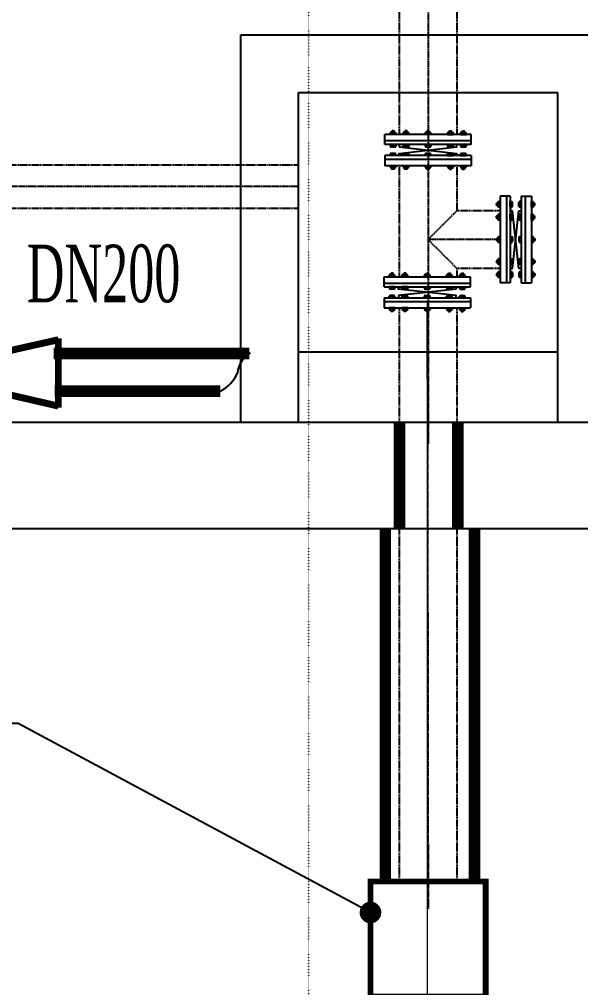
# Model space of a CAD drawing. Header units: millimetres. Extents: x -702765 to 835888, y -645289 to 262.
# Drawn here: x 731909 to 733858, y -310576 to -307215 of the extents above; entities that cross this region are included whole.
import ezdxf
from ezdxf.enums import TextEntityAlignment as Align

# ---------------------------------------------------------------- set-up
doc = ezdxf.new("R2010")
doc.units = ezdxf.units.MM
doc.header["$LTSCALE"] = 0.01
for name, pattern in [('ACAD_ISO07W100', [3, 0, -3]), ('CENTER', [2, 1.25, -0.25, 0.25, -0.25]), ('DASHED', [19.05, 12.7, -6.35]), ('HIDDEN', [9.525, 6.35, -3.175])]:
    doc.linetypes.add(name, pattern=pattern)
for name, color, linetype in [('centre', 8, 'CENTER'), ('HACTH', 9, 'Continuous'), ('PIPE', 3, 'Continuous'), ('THIETBI', 200, 'Continuous')]:
    doc.layers.add(name, color=color, linetype=linetype)
doc.layers.add('duong tam', color=6, linetype='CENTER', lineweight=9)
doc.styles.add('TUYEN', font='vntimeh.shx', dxfattribs={"width": 0.6, "height": 200})
doc.dimstyles.new('D2', dxfattribs={"dimtxt": 200, "dimasz": 300, "dimexe": 0.18, "dimexo": 6.25, "dimgap": 50, "dimtad": 1, "dimdec": 0, "dimzin": 12, "dimdsep": 46, "dimtxsty": 'TUYEN', "dimcen": 0.09, "dimdle": 80, "dimclrd": 1, "dimclre": 1, "dimclrt": 2, "dimadec": 0, "dimazin": 0, "dimtfac": 0.000899191, "dimtdec": 0, "dimtofl": 0, "dimtmove": 2, "dimatfit": 3, "dimfxl": 0, "dimtolj": 1, "dimtzin": 12, "dimarcsym": 0})

msp = doc.modelspace()

# ---------------------------------------------------------------- linework, layer by layer
for p, q in [((732678.2, -308612.9), (732678.2, -307269.1)), ((732678.2, -307269.1), (733978.2, -307269.1)), ((732878.2, -308612.9), (732878.2, -307469.1)), ((732878.2, -307469.1), (733778.2, -307469.1)), ((733778.2, -308612.9), (733778.2, -307469.1)), ((732878.2, -308369.1), (733778.2, -308369.1)), ((729891.5, -308612.9), (746264.4, -308612.9)), ((729718.2, -308982), (745307.4, -308982))]:
    msp.add_line(p, q)
at = {"color": 2, "linetype": 'ACAD_ISO07W100', "ltscale": 40}
msp.add_lwpolyline([(722880.6, -325948.8), (722880.6, -305199.1), (732912.7, -305199.1), (732912.7, -333719.4)], dxfattribs=at)
for points, const_width in [([(731834.8, -308374.3), (732044.3, -308327.2), (732044.3, -308327.2)], 24), ([(732044.3, -308322), (732044.3, -308562.7)], 24), ([(732027.7, -308375.2), (732707.3, -308375.2)], 40), ([(732032, -308506), (732606.6, -308506)], 40), ([(731840, -308510.3), (732044.3, -308557.4)], 24)]:
    msp.add_lwpolyline(points, dxfattribs=dict(const_width=const_width))
at = {"linetype": 'HIDDEN', "ltscale": 300, "const_width": 40}
for points in [[(733229.2, -308984.5), (733229.2, -308615)], [(733431.3, -308984.5), (733431.3, -308615)], [(733179.7, -308982), (733179.7, -310207.2)], [(733489.6, -308982), (733489.6, -310207.2)]]:
    msp.add_lwpolyline(points, dxfattribs=at)
at = {"const_width": 20}
msp.add_lwpolyline([(733128.2, -310207.2), (733528.2, -310207.2), (733528.2, -310607.2), (733128.2, -310607.2)], close=True, dxfattribs=at)
at = {"color": 4}
for centre, radius, start, end in [((732750.9, -308447.9), 84.4, 118.5021, 176.1084), ((732551, -308393.4), 125.5, 296.3093, 337.1462)]:
    msp.add_arc(centre, radius, start, end, dxfattribs=at)
at = {"layer": 'centre', "linetype": 'CENTER', "ltscale": 300}
for p, q in [((733328.2, -305979.4), (733328.2, -308687.9)), ((732878.2, -307795.3), (721546.1, -307795.3)), ((733578.2, -307979.5), (733328.2, -307979.5)), ((733325.2, -308216.8), (733328.2, -310302.9))]:
    msp.add_line(p, q, dxfattribs=at)
at = {"layer": 'duong tam', "ltscale": 200}
for p in [(733325.2, -308198.1), (733325.2, -308224.7)]:
    msp.add_line(p, (733328.2, -331096), dxfattribs=at)
at = {"layer": 'PIPE', "linetype": 'DASHED', "ltscale": 25}
for p, q in [((733228.2, -306079.4), (733228.2, -307614.9)), ((733428.2, -306079.4), (733428.2, -307614.9)), ((721546.1, -307720.3), (732878.2, -307720.3)), ((733228.2, -307723.3), (733228.2, -308108.4)), ((733428.2, -307723.3), (733428.2, -307879.5)), ((721546.1, -307870.3), (732878.2, -307870.3)), ((733328.2, -307979.5), (733428.2, -307879.5)), ((733578.2, -307879.5), (733428.2, -307879.5)), ((733428.2, -308079.5), (733328.2, -307979.5)), ((733428.2, -308079.5), (733428.2, -308108.4)), ((733578.2, -308079.5), (733428.2, -308079.5)), ((733228.2, -308216.8), (733228.2, -310207.2)), ((733428.2, -308216.8), (733428.2, -310207.2))]:
    msp.add_line(p, q, dxfattribs=at)
at = {"layer": 'THIETBI'}
for p, q in [((733178.2, -307650), (733178.2, -307614.9)), ((733478.2, -307614.9), (733178.2, -307614.9)), ((733196.6, -307614.9), (733196.6, -307609.8)), ((733216.6, -307614.9), (733196.6, -307614.9)), ((733213.9, -307608), (733199.3, -307608)), ((733201.6, -307604.7), (733203.6, -307602.7)), ((733201.6, -307604.7), (733201.6, -307608)), ((733211.6, -307607.5), (733201.6, -307605.4)), ((733202.6, -307614.9), (733202.6, -307609.8)), ((733211.5, -307604.6), (733203.5, -307602.8)), ((733209.6, -307602.7), (733203.6, -307602.7)), ((733206.6, -307602.7), (733206.6, -307614.9)), ((733211.6, -307604.7), (733209.6, -307602.7)), ((733210.6, -307614.9), (733210.6, -307609.8)), ((733211.6, -307604.7), (733211.6, -307608)), ((733216.6, -307614.9), (733216.6, -307609.8)), ((733241.2, -307614.9), (733241.2, -307609.8)), ((733261.2, -307614.9), (733241.2, -307614.9)), ((733258.5, -307608), (733243.9, -307608)), ((733246.2, -307604.7), (733248.2, -307602.7)), ((733246.2, -307604.7), (733246.2, -307608)), ((733256.2, -307607.5), (733246.2, -307605.4)), ((733247.2, -307614.9), (733247.2, -307609.8)), ((733256.1, -307604.6), (733248.1, -307602.8)), ((733254.2, -307602.7), (733248.2, -307602.7)), ((733251.2, -307602.7), (733251.2, -307614.9)), ((733256.2, -307604.7), (733254.2, -307602.7)), ((733255.2, -307614.9), (733255.2, -307609.8)), ((733256.2, -307604.7), (733256.2, -307608)), ((733261.2, -307614.9), (733261.2, -307609.8)), ((733318.2, -307614.9), (733318.2, -307609.8)), ((733338.2, -307614.9), (733318.2, -307614.9)), ((733335.6, -307608), (733320.9, -307608)), ((733323.2, -307604.7), (733325.2, -307602.7)), ((733323.2, -307604.7), (733323.2, -307608)), ((733333.2, -307607.5), (733323.2, -307605.4)), ((733324.2, -307614.9), (733324.2, -307609.8)), ((733333.1, -307604.6), (733325.1, -307602.8)), ((733331.2, -307602.7), (733325.2, -307602.7)), ((733333.2, -307604.7), (733331.2, -307602.7)), ((733332.2, -307614.9), (733332.2, -307609.8)), ((733333.2, -307604.7), (733333.2, -307608)), ((733338.2, -307614.9), (733338.2, -307609.8)), ((733395.8, -307614.9), (733395.8, -307609.8)), ((733395.8, -307614.9), (733415.8, -307614.9)), ((733398.5, -307608), (733413.1, -307608)), ((733400.8, -307604.7), (733402.8, -307602.7)), ((733400.8, -307604.7), (733400.8, -307608)), ((733400.8, -307607.5), (733410.8, -307605.4)), ((733400.9, -307604.6), (733408.9, -307602.8)), ((733401.8, -307614.9), (733401.8, -307609.8)), ((733402.8, -307602.7), (733408.8, -307602.7)), ((733405.8, -307602.7), (733405.8, -307614.9)), ((733410.8, -307604.7), (733408.8, -307602.7)), ((733409.8, -307614.9), (733409.8, -307609.8)), ((733410.8, -307604.7), (733410.8, -307608)), ((733415.8, -307614.9), (733415.8, -307609.8)), ((733440.4, -307614.9), (733440.4, -307609.8)), ((733440.4, -307614.9), (733460.4, -307614.9)), ((733450.9, -307614.9), (733441.9, -307614.9)), ((733443.1, -307608), (733457.7, -307608)), ((733445.4, -307604.7), (733447.4, -307602.7)), ((733445.4, -307604.7), (733445.4, -307608)), ((733445.4, -307607.5), (733455.4, -307605.4)), ((733445.5, -307604.6), (733453.5, -307602.8)), ((733446.4, -307614.9), (733446.4, -307609.8)), ((733447.4, -307602.7), (733453.4, -307602.7)), ((733450.4, -307602.7), (733450.4, -307614.9)), ((733455.4, -307604.7), (733453.4, -307602.7)), ((733454.4, -307614.9), (733454.4, -307609.8)), ((733455.4, -307604.7), (733455.4, -307608)), ((733460.4, -307614.9), (733460.4, -307609.8)), ((733478.2, -307650), (733478.2, -307614.9)), ((733478.2, -307636.9), (733178.2, -307636.9)), ((733478.2, -307636.9), (733178.2, -307636.9)), ((733478.2, -307636.9), (733178.2, -307636.9)), ((733478.2, -307650), (733178.2, -307650)), ((733196.6, -307650), (733196.6, -307656)), ((733216.6, -307650), (733196.6, -307650)), ((733196.6, -307688.2), (733196.6, -307682.2)), ((733213.9, -307657.8), (733199.3, -307657.8)), ((733213.9, -307680.4), (733199.3, -307680.4)), ((733201.6, -307649.9), (733201.6, -307650)), ((733202.6, -307650), (733202.6, -307656)), ((733202.6, -307688.2), (733202.6, -307682.2)), ((733206.6, -307649.9), (733206.6, -307657.8)), ((733206.6, -307688.3), (733206.6, -307680.4)), ((733210.6, -307650), (733210.6, -307656)), ((733210.6, -307688.2), (733210.6, -307682.2)), ((733211.6, -307649.9), (733211.6, -307650)), ((733216.6, -307650), (733216.6, -307656)), ((733216.6, -307688.2), (733216.6, -307682.2)), ((733241.2, -307650), (733241.2, -307656)), ((733261.2, -307650), (733241.2, -307650)), ((733241.2, -307688.2), (733241.2, -307682.2)), ((733258.5, -307657.8), (733243.9, -307657.8)), ((733258.5, -307680.4), (733243.9, -307680.4)), ((733246.2, -307649.9), (733246.2, -307650)), ((733247.2, -307650), (733247.2, -307656)), ((733247.2, -307688.2), (733247.2, -307682.2)), ((733251.2, -307649.9), (733251.2, -307657.8)), ((733251.2, -307688.2), (733251.2, -307680.4)), ((733255.2, -307650), (733255.2, -307656)), ((733255.2, -307688.2), (733255.2, -307682.2)), ((733256.2, -307649.9), (733256.2, -307650)), ((733261.2, -307650), (733261.2, -307656)), ((733261.2, -307688.2), (733261.2, -307682.2)), ((733338.2, -307650), (733318.2, -307650)), ((733318.2, -307650), (733318.2, -307656)), ((733318.2, -307688.2), (733318.2, -307682.2)), ((733335.6, -307657.8), (733320.9, -307657.8)), ((733335.6, -307680.4), (733320.9, -307680.4)), ((733324.2, -307650), (733324.2, -307656)), ((733324.2, -307688.2), (733324.2, -307682.2)), ((733332.2, -307650), (733332.2, -307656)), ((733332.2, -307688.2), (733332.2, -307682.2)), ((733338.2, -307650), (733338.2, -307656)), ((733338.2, -307688.2), (733338.2, -307682.2)), ((733395.8, -307650), (733395.8, -307656)), ((733395.8, -307650), (733415.8, -307650)), ((733395.8, -307688.2), (733395.8, -307682.2)), ((733398.5, -307657.8), (733413.1, -307657.8)), ((733398.5, -307680.4), (733413.1, -307680.4)), ((733400.8, -307649.9), (733400.8, -307650)), ((733401.8, -307650), (733401.8, -307656)), ((733401.8, -307688.2), (733401.8, -307682.2)), ((733405.8, -307649.9), (733405.8, -307657.8)), ((733405.8, -307688.2), (733405.8, -307680.4)), ((733409.8, -307650), (733409.8, -307656)), ((733409.8, -307688.2), (733409.8, -307682.2)), ((733410.8, -307649.9), (733410.8, -307650)), ((733415.8, -307650), (733415.8, -307656)), ((733415.8, -307688.2), (733415.8, -307682.2)), ((733440.4, -307650), (733440.4, -307656)), ((733440.4, -307650), (733460.4, -307650)), ((733440.4, -307688.2), (733440.4, -307682.2)), ((733443.1, -307657.8), (733457.7, -307657.8)), ((733443.1, -307680.4), (733457.7, -307680.4)), ((733445.4, -307649.9), (733445.4, -307650)), ((733446.4, -307650), (733446.4, -307656)), ((733446.4, -307688.2), (733446.4, -307682.2)), ((733450.4, -307649.9), (733450.4, -307657.8)), ((733450.4, -307688.3), (733450.4, -307680.4)), ((733454.4, -307650), (733454.4, -307656)), ((733454.4, -307688.2), (733454.4, -307682.2)), ((733455.4, -307649.9), (733455.4, -307650)), ((733460.4, -307650), (733460.4, -307656)), ((733460.4, -307688.2), (733460.4, -307682.2)), ((733178.2, -307688.2), (733178.2, -307723.3)), ((733478.2, -307688.2), (733178.2, -307688.2)), ((733478.2, -307701.3), (733178.2, -307701.3)), ((733478.2, -307701.3), (733178.2, -307701.3)), ((733478.2, -307701.3), (733178.2, -307701.3)), ((733216.6, -307688.2), (733196.6, -307688.2)), ((733201.6, -307688.3), (733201.6, -307688.2)), ((733211.6, -307688.3), (733211.6, -307688.2)), ((733261.2, -307688.2), (733241.2, -307688.2)), ((733246.2, -307688.2), (733246.2, -307688.2)), ((733256.2, -307688.2), (733256.2, -307688.2)), ((733338.2, -307688.2), (733318.2, -307688.2)), ((733395.8, -307688.2), (733415.8, -307688.2)), ((733400.8, -307688.2), (733400.8, -307688.2)), ((733410.8, -307688.2), (733410.8, -307688.2)), ((733440.4, -307688.2), (733460.4, -307688.2)), ((733445.4, -307688.3), (733445.4, -307688.2)), ((733455.4, -307688.3), (733455.4, -307688.2)), ((733478.2, -307688.2), (733478.2, -307723.3)), ((733478.2, -307723.3), (733178.2, -307723.3)), ((733196.6, -307723.3), (733196.6, -307728.4)), ((733216.6, -307723.3), (733196.6, -307723.3)), ((733213.9, -307730.1), (733199.3, -307730.1)), ((733201.6, -307733.5), (733201.6, -307730.1)), ((733211.6, -307730.7), (733201.6, -307732.8)), ((733201.6, -307733.5), (733203.6, -307735.5)), ((733202.6, -307723.3), (733202.6, -307728.4)), ((733211.5, -307733.6), (733203.5, -307735.4)), ((733209.6, -307735.5), (733203.6, -307735.5)), ((733206.6, -307735.5), (733206.6, -307723.3)), ((733211.6, -307733.5), (733209.6, -307735.5)), ((733210.6, -307723.3), (733210.6, -307728.4)), ((733211.6, -307733.5), (733211.6, -307730.1)), ((733216.6, -307723.3), (733216.6, -307728.4)), ((733241.2, -307723.3), (733241.2, -307728.4)), ((733261.2, -307723.3), (733241.2, -307723.3)), ((733258.5, -307730.1), (733243.9, -307730.1)), ((733246.2, -307733.5), (733246.2, -307730.1)), ((733256.2, -307730.7), (733246.2, -307732.8)), ((733246.2, -307733.5), (733248.2, -307735.5)), ((733247.2, -307723.3), (733247.2, -307728.4)), ((733256.1, -307733.6), (733248.1, -307735.4)), ((733254.2, -307735.5), (733248.2, -307735.5)), ((733251.2, -307735.5), (733251.2, -307723.3)), ((733256.2, -307733.5), (733254.2, -307735.5)), ((733255.2, -307723.3), (733255.2, -307728.4)), ((733256.2, -307733.5), (733256.2, -307730.1)), ((733261.2, -307723.3), (733261.2, -307728.4)), ((733338.2, -307723.3), (733318.2, -307723.3)), ((733318.2, -307723.3), (733318.2, -307728.4)), ((733335.6, -307730.1), (733320.9, -307730.1)), ((733323.2, -307733.5), (733323.2, -307730.1)), ((733333.2, -307730.7), (733323.2, -307732.8)), ((733323.2, -307733.5), (733325.2, -307735.5)), ((733324.2, -307723.3), (733324.2, -307728.4)), ((733333.1, -307733.6), (733325.1, -307735.4)), ((733331.2, -307735.5), (733325.2, -307735.5)), ((733333.2, -307733.5), (733331.2, -307735.5)), ((733332.2, -307723.3), (733332.2, -307728.4)), ((733333.2, -307733.5), (733333.2, -307730.1)), ((733338.2, -307723.3), (733338.2, -307728.4)), ((733395.8, -307723.3), (733395.8, -307728.4)), ((733395.8, -307723.3), (733415.8, -307723.3)), ((733398.5, -307730.1), (733413.1, -307730.1)), ((733400.8, -307733.5), (733400.8, -307730.1)), ((733400.8, -307730.7), (733410.8, -307732.8)), ((733400.8, -307733.5), (733402.8, -307735.5)), ((733400.9, -307733.6), (733408.9, -307735.4)), ((733401.8, -307723.3), (733401.8, -307728.4)), ((733402.8, -307735.5), (733408.8, -307735.5)), ((733405.8, -307735.5), (733405.8, -307723.3)), ((733410.8, -307733.5), (733408.8, -307735.5)), ((733409.8, -307723.3), (733409.8, -307728.4)), ((733410.8, -307733.5), (733410.8, -307730.1)), ((733415.8, -307723.3), (733415.8, -307728.4)), ((733440.4, -307723.3), (733440.4, -307728.4)), ((733440.4, -307723.3), (733460.4, -307723.3)), ((733450.9, -307723.3), (733441.9, -307723.3)), ((733443.1, -307730.1), (733457.7, -307730.1)), ((733445.4, -307733.5), (733445.4, -307730.1)), ((733445.4, -307730.7), (733455.4, -307732.8)), ((733445.4, -307733.5), (733447.4, -307735.5)), ((733445.5, -307733.6), (733453.5, -307735.4)), ((733446.4, -307723.3), (733446.4, -307728.4)), ((733447.4, -307735.5), (733453.4, -307735.5)), ((733450.4, -307735.5), (733450.4, -307723.3)), ((733455.4, -307733.5), (733453.4, -307735.5)), ((733454.4, -307723.3), (733454.4, -307728.4)), ((733455.4, -307733.5), (733455.4, -307730.1)), ((733460.4, -307723.3), (733460.4, -307728.4)), ((733571.4, -307864.6), (733571.4, -307850)), ((733578.2, -307847.3), (733573.2, -307847.3)), ((733613.3, -307829.5), (733578.2, -307829.5)), ((733578.2, -307829.5), (733578.2, -308129.5)), ((733578.2, -307867.3), (733578.2, -307847.3)), ((733600.2, -307829.5), (733600.2, -308129.5)), ((733600.2, -307829.5), (733600.2, -308129.5)), ((733600.2, -307829.5), (733600.2, -308129.5)), ((733613.3, -307829.5), (733613.3, -308129.5)), ((733613.3, -307847.3), (733619.4, -307847.3)), ((733613.3, -307867.3), (733613.3, -307847.3)), ((733621.1, -307864.6), (733621.1, -307850)), ((733643.7, -307864.6), (733643.7, -307850)), ((733651.6, -307847.3), (733645.5, -307847.3)), ((733651.6, -307829.5), (733686.7, -307829.5)), ((733651.6, -307829.5), (733651.6, -308129.5)), ((733651.6, -307867.3), (733651.6, -307847.3)), ((733664.7, -307829.5), (733664.7, -308129.5)), ((733664.7, -307829.5), (733664.7, -308129.5)), ((733664.7, -307829.5), (733664.7, -308129.5)), ((733686.7, -307829.5), (733686.7, -308129.5)), ((733686.7, -307847.3), (733691.7, -307847.3)), ((733686.7, -307867.3), (733686.7, -307847.3)), ((733693.5, -307864.6), (733693.5, -307850)), ((733568.1, -307852.3), (733566.1, -307854.3)), ((733566.1, -307860.3), (733566.1, -307854.3)), ((733566.1, -307857.3), (733578.2, -307857.3)), ((733568.1, -307862.3), (733566.1, -307860.3)), ((733567.9, -307862.2), (733566.2, -307854.2)), ((733568.1, -307852.3), (733571.4, -307852.3)), ((733568.1, -307862.3), (733571.4, -307862.3)), ((733570.8, -307862.3), (733568.8, -307852.3)), ((733578.2, -307853.3), (733573.2, -307853.3)), ((733578.2, -307861.3), (733573.2, -307861.3)), ((733578.2, -307867.3), (733573.2, -307867.3)), ((733578.2, -307856.8), (733578.2, -307865.8)), ((733613.3, -307852.3), (733613.3, -307852.3)), ((733613.3, -307853.3), (733619.4, -307853.3)), ((733613.3, -307857.3), (733621.1, -307857.3)), ((733613.3, -307861.3), (733619.4, -307861.3)), ((733613.3, -307862.3), (733613.3, -307862.3)), ((733613.3, -307867.3), (733619.4, -307867.3)), ((733651.6, -307857.3), (733643.7, -307857.3)), ((733651.6, -307853.3), (733645.5, -307853.3)), ((733651.6, -307861.3), (733645.5, -307861.3)), ((733651.6, -307867.3), (733645.5, -307867.3)), ((733651.6, -307852.3), (733651.6, -307852.3)), ((733651.6, -307862.3), (733651.6, -307862.3)), ((733686.7, -307853.3), (733691.7, -307853.3)), ((733686.7, -307856.8), (733686.7, -307865.8)), ((733698.8, -307857.3), (733686.7, -307857.3)), ((733686.7, -307861.3), (733691.7, -307861.3)), ((733686.7, -307867.3), (733691.7, -307867.3)), ((733696.8, -307852.3), (733693.5, -307852.3)), ((733696.8, -307862.3), (733693.5, -307862.3)), ((733694, -307862.3), (733696.1, -307852.3)), ((733696.8, -307852.3), (733698.8, -307854.3)), ((733696.8, -307862.3), (733698.8, -307860.3)), ((733696.9, -307862.2), (733698.7, -307854.2)), ((733698.8, -307860.3), (733698.8, -307854.3)), ((733568.1, -307896.9), (733566.1, -307898.9)), ((733566.1, -307904.9), (733566.1, -307898.9)), ((733566.1, -307901.9), (733578.2, -307901.9)), ((733568.1, -307906.9), (733566.1, -307904.9)), ((733567.9, -307906.8), (733566.2, -307898.8)), ((733568.1, -307896.9), (733571.4, -307896.9)), ((733568.1, -307906.9), (733571.4, -307906.9)), ((733570.8, -307906.9), (733568.8, -307896.9)), ((733571.4, -307909.3), (733571.4, -307894.6)), ((733578.2, -307891.9), (733573.2, -307891.9)), ((733578.2, -307897.9), (733573.2, -307897.9)), ((733578.2, -307905.9), (733573.2, -307905.9)), ((733578.2, -307911.9), (733573.2, -307911.9)), ((733578.2, -307911.9), (733578.2, -307891.9)), ((733613.3, -307891.9), (733619.4, -307891.9)), ((733613.3, -307911.9), (733613.3, -307891.9)), ((733613.3, -307896.9), (733613.3, -307896.9)), ((733613.3, -307897.9), (733619.4, -307897.9)), ((733613.3, -307901.9), (733621.1, -307901.9)), ((733613.3, -307905.9), (733619.4, -307905.9)), ((733613.3, -307906.9), (733613.3, -307906.9)), ((733613.3, -307911.9), (733619.4, -307911.9)), ((733621.1, -307909.3), (733621.1, -307894.6)), ((733643.7, -307909.3), (733643.7, -307894.6)), ((733651.6, -307901.9), (733643.7, -307901.9)), ((733651.6, -307891.9), (733645.5, -307891.9)), ((733651.6, -307897.9), (733645.5, -307897.9)), ((733651.6, -307905.9), (733645.5, -307905.9)), ((733651.6, -307911.9), (733645.5, -307911.9)), ((733651.6, -307911.9), (733651.6, -307891.9)), ((733651.6, -307896.9), (733651.6, -307896.9)), ((733651.6, -307906.9), (733651.6, -307906.9)), ((733686.7, -307891.9), (733691.7, -307891.9)), ((733686.7, -307911.9), (733686.7, -307891.9)), ((733686.7, -307897.9), (733691.7, -307897.9)), ((733698.8, -307901.9), (733686.7, -307901.9)), ((733686.7, -307905.9), (733691.7, -307905.9)), ((733686.7, -307911.9), (733691.7, -307911.9)), ((733693.5, -307909.3), (733693.5, -307894.6)), ((733696.8, -307896.9), (733693.5, -307896.9)), ((733696.8, -307906.9), (733693.5, -307906.9)), ((733694, -307906.9), (733696.1, -307896.9)), ((733696.8, -307896.9), (733698.8, -307898.9)), ((733696.8, -307906.9), (733698.8, -307904.9)), ((733696.9, -307906.8), (733698.7, -307898.8)), ((733698.8, -307904.9), (733698.8, -307898.9)), ((733568.1, -307974.5), (733566.1, -307976.5)), ((733566.1, -307976.5), (733566.1, -307982.5)), ((733568.1, -307984.5), (733566.1, -307982.5)), ((733567.9, -307974.6), (733566.2, -307982.6)), ((733568.1, -307974.5), (733571.4, -307974.5)), ((733568.1, -307984.5), (733571.4, -307984.5)), ((733570.8, -307974.5), (733568.8, -307984.5)), ((733571.4, -307972.2), (733571.4, -307986.8)), ((733578.2, -307969.5), (733573.2, -307969.5)), ((733578.2, -307975.5), (733573.2, -307975.5)), ((733578.2, -307983.5), (733573.2, -307983.5)), ((733578.2, -307969.5), (733578.2, -307989.5)), ((733613.3, -307969.5), (733613.3, -307989.5)), ((733613.3, -307969.5), (733619.4, -307969.5)), ((733613.3, -307975.5), (733619.4, -307975.5)), ((733613.3, -307983.5), (733619.4, -307983.5)), ((733621.1, -307972.2), (733621.1, -307986.8)), ((733643.7, -307972.2), (733643.7, -307986.8)), ((733651.6, -307969.5), (733645.5, -307969.5)), ((733651.6, -307975.5), (733645.5, -307975.5)), ((733651.6, -307983.5), (733645.5, -307983.5)), ((733651.6, -307969.5), (733651.6, -307989.5)), ((733686.7, -307969.5), (733686.7, -307989.5)), ((733686.7, -307969.5), (733691.7, -307969.5)), ((733686.7, -307975.5), (733691.7, -307975.5)), ((733686.7, -307983.5), (733691.7, -307983.5)), ((733693.5, -307972.2), (733693.5, -307986.8)), ((733696.8, -307974.5), (733693.5, -307974.5)), ((733696.8, -307984.5), (733693.5, -307984.5)), ((733694, -307974.5), (733696.1, -307984.5)), ((733696.8, -307974.5), (733698.8, -307976.5)), ((733696.8, -307984.5), (733698.8, -307982.5)), ((733696.9, -307974.6), (733698.7, -307982.6)), ((733698.8, -307976.5), (733698.8, -307982.5)), ((733578.2, -307989.5), (733573.2, -307989.5)), ((733613.3, -307989.5), (733619.4, -307989.5)), ((733651.6, -307989.5), (733645.5, -307989.5)), ((733686.7, -307989.5), (733691.7, -307989.5)), ((733568.1, -308051.5), (733566.1, -308053.5)), ((733567.9, -308051.6), (733566.2, -308059.6)), ((733568.1, -308051.5), (733571.4, -308051.5)), ((733570.8, -308051.5), (733568.8, -308061.5)), ((733571.4, -308049.2), (733571.4, -308063.9)), ((733578.2, -308046.5), (733573.2, -308046.5)), ((733578.2, -308052.5), (733573.2, -308052.5)), ((733578.2, -308046.5), (733578.2, -308066.5)), ((733613.3, -308046.5), (733619.4, -308046.5)), ((733613.3, -308046.5), (733613.3, -308066.5)), ((733613.3, -308051.5), (733613.3, -308051.5)), ((733613.3, -308052.5), (733619.4, -308052.5)), ((733621.1, -308049.2), (733621.1, -308063.9)), ((733643.7, -308049.2), (733643.7, -308063.9)), ((733651.6, -308046.5), (733645.5, -308046.5)), ((733651.6, -308052.5), (733645.5, -308052.5)), ((733651.6, -308046.5), (733651.6, -308066.5)), ((733651.6, -308051.5), (733651.6, -308051.5)), ((733686.7, -308046.5), (733691.7, -308046.5)), ((733686.7, -308046.5), (733686.7, -308066.5)), ((733686.7, -308052.5), (733691.7, -308052.5)), ((733693.5, -308049.2), (733693.5, -308063.9)), ((733696.8, -308051.5), (733693.5, -308051.5)), ((733694, -308051.5), (733696.1, -308061.5)), ((733696.8, -308051.5), (733698.8, -308053.5)), ((733696.9, -308051.6), (733698.7, -308059.6)), ((733566.1, -308053.5), (733566.1, -308059.5)), ((733566.1, -308056.5), (733578.2, -308056.5)), ((733568.1, -308061.5), (733566.1, -308059.5)), ((733568.1, -308061.5), (733571.4, -308061.5)), ((733578.2, -308060.5), (733573.2, -308060.5)), ((733578.2, -308066.5), (733573.2, -308066.5)), ((733613.3, -308056.5), (733621.1, -308056.5)), ((733613.3, -308060.5), (733619.4, -308060.5)), ((733613.3, -308061.5), (733613.3, -308061.5)), ((733613.3, -308066.5), (733619.4, -308066.5)), ((733651.6, -308056.5), (733643.7, -308056.5)), ((733651.6, -308060.5), (733645.5, -308060.5)), ((733651.6, -308066.5), (733645.5, -308066.5)), ((733651.6, -308061.5), (733651.6, -308061.5)), ((733698.8, -308056.5), (733686.7, -308056.5)), ((733686.7, -308060.5), (733691.7, -308060.5)), ((733686.7, -308066.5), (733691.7, -308066.5)), ((733696.8, -308061.5), (733693.5, -308061.5)), ((733696.8, -308061.5), (733698.8, -308059.5)), ((733698.8, -308053.5), (733698.8, -308059.5)), ((733175.2, -308143.5), (733175.2, -308108.4)), ((733175.2, -308108.4), (733475.2, -308108.4)), ((733193, -308108.4), (733193, -308103.3)), ((733213, -308108.4), (733193, -308108.4)), ((733210.3, -308101.6), (733195.7, -308101.6)), ((733198, -308098.2), (733200, -308096.2)), ((733198, -308098.2), (733198, -308101.6)), ((733208, -308101), (733198, -308098.9)), ((733199, -308108.4), (733199, -308103.3)), ((733207.9, -308098.1), (733199.9, -308096.3)), ((733206, -308096.2), (733200, -308096.2)), ((733202.5, -308108.4), (733211.5, -308108.4)), ((733203, -308096.2), (733203, -308108.4)), ((733208, -308098.2), (733206, -308096.2)), ((733207, -308108.4), (733207, -308103.3)), ((733208, -308098.2), (733208, -308101.6)), ((733213, -308108.4), (733213, -308103.3)), ((733237.6, -308108.4), (733237.6, -308103.3)), ((733257.6, -308108.4), (733237.6, -308108.4)), ((733254.9, -308101.6), (733240.3, -308101.6)), ((733242.6, -308098.2), (733244.6, -308096.2)), ((733242.6, -308098.2), (733242.6, -308101.6)), ((733252.6, -308101), (733242.6, -308098.9)), ((733243.6, -308108.4), (733243.6, -308103.3)), ((733252.5, -308098.1), (733244.5, -308096.3)), ((733250.6, -308096.2), (733244.6, -308096.2)), ((733247.6, -308096.2), (733247.6, -308108.4)), ((733252.6, -308098.2), (733250.6, -308096.2)), ((733251.6, -308108.4), (733251.6, -308103.3)), ((733252.6, -308098.2), (733252.6, -308101.6)), ((733257.6, -308108.4), (733257.6, -308103.3)), ((733315.2, -308108.4), (733315.2, -308103.3)), ((733315.2, -308108.4), (733335.2, -308108.4)), ((733317.9, -308101.6), (733332.5, -308101.6)), ((733320.2, -308098.2), (733322.2, -308096.2)), ((733320.2, -308098.2), (733320.2, -308101.6)), ((733320.2, -308101), (733330.2, -308098.9)), ((733320.3, -308098.1), (733328.3, -308096.3)), ((733321.2, -308108.4), (733321.2, -308103.3)), ((733322.2, -308096.2), (733328.2, -308096.2)), ((733330.2, -308098.2), (733328.2, -308096.2)), ((733329.2, -308108.4), (733329.2, -308103.3)), ((733330.2, -308098.2), (733330.2, -308101.6)), ((733335.2, -308108.4), (733335.2, -308103.3)), ((733392.2, -308108.4), (733392.2, -308103.3)), ((733392.2, -308108.4), (733412.2, -308108.4)), ((733394.9, -308101.6), (733409.5, -308101.6)), ((733397.2, -308098.2), (733399.2, -308096.2)), ((733397.2, -308098.2), (733397.2, -308101.6)), ((733397.2, -308101), (733407.2, -308098.9)), ((733397.3, -308098.1), (733405.3, -308096.3)), ((733398.2, -308108.4), (733398.2, -308103.3)), ((733399.2, -308096.2), (733405.2, -308096.2)), ((733402.2, -308096.2), (733402.2, -308108.4)), ((733407.2, -308098.2), (733405.2, -308096.2)), ((733406.2, -308108.4), (733406.2, -308103.3)), ((733407.2, -308098.2), (733407.2, -308101.6)), ((733412.2, -308108.4), (733412.2, -308103.3)), ((733436.8, -308108.4), (733436.8, -308103.3)), ((733436.8, -308108.4), (733456.8, -308108.4)), ((733439.5, -308101.6), (733454.2, -308101.6)), ((733441.8, -308098.2), (733443.8, -308096.2)), ((733441.8, -308098.2), (733441.8, -308101.6)), ((733441.8, -308101), (733451.8, -308098.9)), ((733441.9, -308098.1), (733449.9, -308096.3)), ((733442.8, -308108.4), (733442.8, -308103.3)), ((733443.8, -308096.2), (733449.8, -308096.2)), ((733446.8, -308096.2), (733446.8, -308108.4)), ((733451.8, -308098.2), (733449.8, -308096.2)), ((733450.8, -308108.4), (733450.8, -308103.3)), ((733451.8, -308098.2), (733451.8, -308101.6)), ((733456.8, -308108.4), (733456.8, -308103.3)), ((733475.2, -308143.5), (733475.2, -308108.4)), ((733568.1, -308096.1), (733566.1, -308098.1)), ((733566.1, -308098.1), (733566.1, -308104.1)), ((733566.1, -308101.1), (733578.2, -308101.1)), ((733568.1, -308106.1), (733566.1, -308104.1)), ((733567.9, -308096.3), (733566.2, -308104.2)), ((733568.1, -308096.1), (733571.4, -308096.1)), ((733568.1, -308106.1), (733571.4, -308106.1)), ((733570.8, -308096.1), (733568.8, -308106.1)), ((733571.4, -308093.8), (733571.4, -308108.5)), ((733578.2, -308091.1), (733573.2, -308091.1)), ((733578.2, -308097.1), (733573.2, -308097.1)), ((733578.2, -308105.1), (733573.2, -308105.1)), ((733578.2, -308111.1), (733573.2, -308111.1)), ((733578.2, -308091.1), (733578.2, -308111.1)), ((733613.3, -308091.1), (733619.4, -308091.1)), ((733613.3, -308091.1), (733613.3, -308111.1)), ((733613.3, -308096.1), (733613.3, -308096.1)), ((733613.3, -308097.1), (733619.4, -308097.1)), ((733613.3, -308101.1), (733621.1, -308101.1)), ((733613.3, -308105.1), (733619.4, -308105.1)), ((733613.3, -308106.1), (733613.3, -308106.1)), ((733613.3, -308111.1), (733619.4, -308111.1)), ((733621.1, -308093.8), (733621.1, -308108.5)), ((733643.7, -308093.8), (733643.7, -308108.5)), ((733651.6, -308101.1), (733643.7, -308101.1)), ((733651.6, -308091.1), (733645.5, -308091.1)), ((733651.6, -308097.1), (733645.5, -308097.1)), ((733651.6, -308105.1), (733645.5, -308105.1)), ((733651.6, -308111.1), (733645.5, -308111.1)), ((733651.6, -308091.1), (733651.6, -308111.1)), ((733651.6, -308096.1), (733651.6, -308096.1)), ((733651.6, -308106.1), (733651.6, -308106.1)), ((733686.7, -308091.1), (733691.7, -308091.1)), ((733686.7, -308091.1), (733686.7, -308111.1)), ((733686.7, -308097.1), (733691.7, -308097.1)), ((733698.8, -308101.1), (733686.7, -308101.1)), ((733686.7, -308105.1), (733691.7, -308105.1)), ((733686.7, -308111.1), (733691.7, -308111.1)), ((733693.5, -308093.8), (733693.5, -308108.5)), ((733696.8, -308096.1), (733693.5, -308096.1)), ((733696.8, -308106.1), (733693.5, -308106.1)), ((733694, -308096.1), (733696.1, -308106.1)), ((733696.8, -308096.1), (733698.8, -308098.1)), ((733696.8, -308106.1), (733698.8, -308104.1)), ((733696.9, -308096.3), (733698.7, -308104.2)), ((733698.8, -308098.1), (733698.8, -308104.1)), ((733175.2, -308130.4), (733475.2, -308130.4)), ((733175.2, -308130.4), (733475.2, -308130.4)), ((733175.2, -308130.4), (733475.2, -308130.4)), ((733175.2, -308143.5), (733475.2, -308143.5)), ((733193, -308143.5), (733193, -308149.5)), ((733213, -308143.5), (733193, -308143.5)), ((733210.3, -308151.3), (733195.7, -308151.3)), ((733198, -308143.4), (733198, -308143.5)), ((733199, -308143.5), (733199, -308149.5)), ((733203, -308143.4), (733203, -308151.3)), ((733207, -308143.5), (733207, -308149.5)), ((733208, -308143.4), (733208, -308143.5)), ((733213, -308143.5), (733213, -308149.5)), ((733237.6, -308143.5), (733237.6, -308149.5)), ((733257.6, -308143.5), (733237.6, -308143.5)), ((733254.9, -308151.3), (733240.3, -308151.3)), ((733242.6, -308143.5), (733242.6, -308143.5)), ((733243.6, -308143.5), (733243.6, -308149.5)), ((733247.6, -308143.5), (733247.6, -308151.3)), ((733251.6, -308143.5), (733251.6, -308149.5)), ((733252.6, -308143.5), (733252.6, -308143.5)), ((733257.6, -308143.5), (733257.6, -308149.5)), ((733315.2, -308143.5), (733335.2, -308143.5)), ((733315.2, -308143.5), (733315.2, -308149.5)), ((733317.9, -308151.3), (733332.5, -308151.3)), ((733321.2, -308143.5), (733321.2, -308149.5)), ((733329.2, -308143.5), (733329.2, -308149.5)), ((733335.2, -308143.5), (733335.2, -308149.5)), ((733392.2, -308143.5), (733392.2, -308149.5)), ((733392.2, -308143.5), (733412.2, -308143.5)), ((733394.9, -308151.3), (733409.5, -308151.3)), ((733397.2, -308143.5), (733397.2, -308143.5)), ((733398.2, -308143.5), (733398.2, -308149.5)), ((733402.2, -308143.5), (733402.2, -308151.3)), ((733406.2, -308143.5), (733406.2, -308149.5)), ((733407.2, -308143.5), (733407.2, -308143.5)), ((733412.2, -308143.5), (733412.2, -308149.5)), ((733436.8, -308143.5), (733436.8, -308149.5)), ((733436.8, -308143.5), (733456.8, -308143.5)), ((733439.5, -308151.3), (733454.2, -308151.3)), ((733441.8, -308143.4), (733441.8, -308143.5)), ((733442.8, -308143.5), (733442.8, -308149.5)), ((733446.8, -308143.4), (733446.8, -308151.3)), ((733450.8, -308143.5), (733450.8, -308149.5)), ((733451.8, -308143.4), (733451.8, -308143.5)), ((733456.8, -308143.5), (733456.8, -308149.5)), ((733613.3, -308129.5), (733578.2, -308129.5)), ((733651.6, -308129.5), (733686.7, -308129.5)), ((733175.2, -308181.7), (733175.2, -308216.8)), ((733175.2, -308181.7), (733475.2, -308181.7)), ((733193, -308181.7), (733193, -308175.7)), ((733213, -308181.7), (733193, -308181.7)), ((733210.3, -308173.9), (733195.7, -308173.9)), ((733198, -308181.8), (733198, -308181.7)), ((733199, -308181.7), (733199, -308175.7)), ((733203, -308181.8), (733203, -308173.9)), ((733207, -308181.7), (733207, -308175.7)), ((733208, -308181.8), (733208, -308181.7)), ((733213, -308181.7), (733213, -308175.7)), ((733237.6, -308181.7), (733237.6, -308175.7)), ((733257.6, -308181.7), (733237.6, -308181.7)), ((733254.9, -308173.9), (733240.3, -308173.9)), ((733242.6, -308181.8), (733242.6, -308181.7)), ((733243.6, -308181.7), (733243.6, -308175.7)), ((733247.6, -308181.8), (733247.6, -308173.9)), ((733251.6, -308181.7), (733251.6, -308175.7)), ((733252.6, -308181.8), (733252.6, -308181.7)), ((733257.6, -308181.7), (733257.6, -308175.7)), ((733315.2, -308181.7), (733315.2, -308175.7)), ((733315.2, -308181.7), (733335.2, -308181.7)), ((733317.9, -308173.9), (733332.5, -308173.9)), ((733321.2, -308181.7), (733321.2, -308175.7)), ((733329.2, -308181.7), (733329.2, -308175.7)), ((733335.2, -308181.7), (733335.2, -308175.7)), ((733392.2, -308181.7), (733392.2, -308175.7)), ((733392.2, -308181.7), (733412.2, -308181.7)), ((733394.9, -308173.9), (733409.5, -308173.9)), ((733397.2, -308181.8), (733397.2, -308181.7)), ((733398.2, -308181.7), (733398.2, -308175.7)), ((733402.2, -308181.8), (733402.2, -308173.9)), ((733406.2, -308181.7), (733406.2, -308175.7)), ((733407.2, -308181.8), (733407.2, -308181.7)), ((733412.2, -308181.7), (733412.2, -308175.7)), ((733436.8, -308181.7), (733436.8, -308175.7)), ((733436.8, -308181.7), (733456.8, -308181.7)), ((733439.5, -308173.9), (733454.2, -308173.9)), ((733441.8, -308181.8), (733441.8, -308181.7)), ((733442.8, -308181.7), (733442.8, -308175.7)), ((733446.8, -308181.8), (733446.8, -308173.9)), ((733450.8, -308181.7), (733450.8, -308175.7)), ((733451.8, -308181.8), (733451.8, -308181.7)), ((733456.8, -308181.7), (733456.8, -308175.7)), ((733475.2, -308181.7), (733475.2, -308216.8)), ((733175.2, -308194.8), (733475.2, -308194.8)), ((733175.2, -308194.8), (733475.2, -308194.8)), ((733175.2, -308194.8), (733475.2, -308194.8)), ((733175.2, -308216.8), (733475.2, -308216.8)), ((733193, -308216.8), (733193, -308221.9)), ((733213, -308216.8), (733193, -308216.8)), ((733199, -308216.8), (733199, -308221.9)), ((733202.5, -308216.8), (733211.5, -308216.8)), ((733203, -308229), (733203, -308216.8)), ((733207, -308216.8), (733207, -308221.9)), ((733213, -308216.8), (733213, -308221.9)), ((733237.6, -308216.8), (733237.6, -308221.9)), ((733257.6, -308216.8), (733237.6, -308216.8)), ((733243.6, -308216.8), (733243.6, -308221.9)), ((733247.6, -308229), (733247.6, -308216.8)), ((733251.6, -308216.8), (733251.6, -308221.9)), ((733257.6, -308216.8), (733257.6, -308221.9)), ((733315.2, -308216.8), (733335.2, -308216.8)), ((733315.2, -308216.8), (733315.2, -308221.9)), ((733321.2, -308216.8), (733321.2, -308221.9)), ((733329.2, -308216.8), (733329.2, -308221.9)), ((733335.2, -308216.8), (733335.2, -308221.9)), ((733392.2, -308216.8), (733392.2, -308221.9)), ((733392.2, -308216.8), (733412.2, -308216.8)), ((733398.2, -308216.8), (733398.2, -308221.9)), ((733402.2, -308229), (733402.2, -308216.8)), ((733406.2, -308216.8), (733406.2, -308221.9)), ((733412.2, -308216.8), (733412.2, -308221.9)), ((733436.8, -308216.8), (733436.8, -308221.9)), ((733436.8, -308216.8), (733456.8, -308216.8)), ((733442.8, -308216.8), (733442.8, -308221.9)), ((733446.8, -308229), (733446.8, -308216.8)), ((733450.8, -308216.8), (733450.8, -308221.9)), ((733456.8, -308216.8), (733456.8, -308221.9)), ((733210.3, -308223.7), (733195.7, -308223.7)), ((733198, -308227), (733198, -308223.7)), ((733208, -308224.2), (733198, -308226.3)), ((733198, -308227), (733200, -308229)), ((733207.9, -308227.1), (733199.9, -308228.9)), ((733206, -308229), (733200, -308229)), ((733208, -308227), (733206, -308229)), ((733208, -308227), (733208, -308223.7)), ((733254.9, -308223.7), (733240.3, -308223.7)), ((733242.6, -308227), (733242.6, -308223.7)), ((733252.6, -308224.2), (733242.6, -308226.3)), ((733242.6, -308227), (733244.6, -308229)), ((733252.5, -308227.1), (733244.5, -308228.9)), ((733250.6, -308229), (733244.6, -308229)), ((733252.6, -308227), (733250.6, -308229)), ((733252.6, -308227), (733252.6, -308223.7)), ((733317.9, -308223.7), (733332.5, -308223.7)), ((733320.2, -308227), (733320.2, -308223.7)), ((733320.2, -308224.2), (733330.2, -308226.3)), ((733320.2, -308227), (733322.2, -308229)), ((733320.3, -308227.1), (733328.3, -308228.9)), ((733322.2, -308229), (733328.2, -308229)), ((733330.2, -308227), (733328.2, -308229)), ((733330.2, -308227), (733330.2, -308223.7)), ((733394.9, -308223.7), (733409.5, -308223.7)), ((733397.2, -308227), (733397.2, -308223.7)), ((733397.2, -308224.2), (733407.2, -308226.3)), ((733397.2, -308227), (733399.2, -308229)), ((733397.3, -308227.1), (733405.3, -308228.9)), ((733399.2, -308229), (733405.2, -308229)), ((733407.2, -308227), (733405.2, -308229)), ((733407.2, -308227), (733407.2, -308223.7)), ((733439.5, -308223.7), (733454.2, -308223.7)), ((733441.8, -308227), (733441.8, -308223.7)), ((733441.8, -308224.2), (733451.8, -308226.3)), ((733441.8, -308227), (733443.8, -308229)), ((733441.9, -308227.1), (733449.9, -308228.9)), ((733443.8, -308229), (733449.8, -308229)), ((733451.8, -308227), (733449.8, -308229)), ((733451.8, -308227), (733451.8, -308223.7))]:
    msp.add_line(p, q, dxfattribs=at)
for points in [[(733228.2, -307650), (733228.2, -307657.8)], [(733228.2, -307680.4), (733228.2, -307680.4), (733428.2, -307657.8), (733428.2, -307657.8)], [(733228.2, -307657.8), (733228.2, -307657.8), (733428.2, -307680.4), (733428.2, -307680.4)], [(733228.2, -307688.2), (733228.2, -307680.4)], [(733428.2, -307657.8), (733428.2, -307650)], [(733428.2, -307680.4), (733428.2, -307688.2)], [(733621.2, -307879.5), (733613.3, -307879.5)], [(733643.7, -308079.5), (733643.7, -308079.5), (733621.2, -307879.5), (733621.2, -307879.5)], [(733621.2, -308079.5), (733621.2, -308079.5), (733643.7, -307879.5), (733643.7, -307879.5)], [(733643.7, -307879.5), (733651.6, -307879.5)], [(733613.3, -308079.5), (733621.2, -308079.5)], [(733651.6, -308079.5), (733643.7, -308079.5)], [(733225.2, -308151.3), (733225.2, -308143.5)], [(733425.2, -308151.3), (733425.2, -308151.3), (733225.2, -308173.9), (733225.2, -308173.9)], [(733425.2, -308173.9), (733425.2, -308173.9), (733225.2, -308151.3), (733225.2, -308151.3)], [(733425.2, -308143.5), (733425.2, -308151.3)], [(733225.2, -308173.9), (733225.2, -308181.7)], [(733425.2, -308181.7), (733425.2, -308173.9)]]:
    msp.add_lwpolyline(points, dxfattribs=at)
for centre, radius, start, end in [((733199.5, -307611.3), 3.3, 94.502, 152.3635), ((733199.7, -307611.3), 3.3, 27.6365, 85.498), ((733206.6, -307613.5), 5.42, 42.4883, 137.5117), ((733213.5, -307611.3), 3.3, 94.502, 152.3635), ((733213.7, -307611.3), 3.3, 27.6365, 85.498), ((733244.1, -307611.3), 3.3, 94.502, 152.3635), ((733244.3, -307611.3), 3.3, 27.6365, 85.498), ((733251.2, -307613.5), 5.42, 42.4883, 137.5117), ((733258.1, -307611.3), 3.3, 94.502, 152.3635), ((733258.3, -307611.3), 3.3, 27.6365, 85.498), ((733321.2, -307611.3), 3.3, 94.502, 152.3635), ((733321.3, -307611.3), 3.3, 27.6365, 85.498), ((733328.2, -307613.5), 5.42, 42.4883, 137.5117), ((733335.2, -307611.3), 3.3, 94.502, 152.3635), ((733335.3, -307611.3), 3.3, 27.6365, 85.498), ((733398.7, -307611.3), 3.3, 94.502, 152.3635), ((733398.9, -307611.3), 3.3, 27.6365, 85.498), ((733405.8, -307613.5), 5.42, 42.4883, 137.5117), ((733412.7, -307611.3), 3.3, 94.502, 152.3635), ((733412.9, -307611.3), 3.3, 27.6365, 85.498), ((733443.3, -307611.3), 3.3, 94.502, 152.3635), ((733443.5, -307611.3), 3.3, 27.6365, 85.498), ((733450.4, -307613.5), 5.42, 42.4883, 137.5117), ((733457.3, -307611.3), 3.3, 94.502, 152.3635), ((733457.5, -307611.3), 3.3, 27.6365, 85.498), ((733199.5, -307654.5), 3.3, 207.6365, 265.498), ((733199.5, -307683.7), 3.3, 94.502, 152.3635), ((733199.7, -307654.5), 3.3, 274.502, 332.3635), ((733199.7, -307683.7), 3.3, 27.6365, 85.498), ((733206.6, -307652.4), 5.42, 222.4883, 317.5117), ((733206.6, -307685.8), 5.42, 42.4883, 137.5117), ((733213.5, -307654.5), 3.3, 207.6365, 265.498), ((733213.5, -307683.7), 3.3, 94.502, 152.3635), ((733213.7, -307654.5), 3.3, 274.502, 332.3635), ((733213.7, -307683.7), 3.3, 27.6365, 85.498), ((733244.1, -307654.5), 3.3, 207.6365, 265.498), ((733244.1, -307683.7), 3.3, 94.502, 152.3635), ((733244.3, -307654.5), 3.3, 274.502, 332.3635), ((733244.3, -307683.7), 3.3, 27.6365, 85.498), ((733251.2, -307652.4), 5.42, 222.4883, 317.5117), ((733251.2, -307685.8), 5.42, 42.4883, 137.5117), ((733258.1, -307654.5), 3.3, 207.6365, 265.498), ((733258.1, -307683.7), 3.3, 94.502, 152.3635), ((733258.3, -307654.5), 3.3, 274.502, 332.3635), ((733258.3, -307683.7), 3.3, 27.6365, 85.498), ((733321.2, -307654.5), 3.3, 207.6365, 265.498), ((733321.2, -307683.7), 3.3, 94.502, 152.3635), ((733321.3, -307654.5), 3.3, 274.502, 332.3635), ((733321.3, -307683.7), 3.3, 27.6365, 85.498), ((733328.2, -307652.4), 5.42, 222.4883, 317.5117), ((733328.2, -307685.8), 5.42, 42.4883, 137.5117), ((733335.2, -307654.5), 3.3, 207.6365, 265.498), ((733335.2, -307683.7), 3.3, 94.502, 152.3635), ((733335.3, -307654.5), 3.3, 274.502, 332.3635), ((733335.3, -307683.7), 3.3, 27.6365, 85.498), ((733398.7, -307654.5), 3.3, 207.6365, 265.498), ((733398.7, -307683.7), 3.3, 94.502, 152.3635), ((733398.9, -307654.5), 3.3, 274.502, 332.3635), ((733398.9, -307683.7), 3.3, 27.6365, 85.498), ((733405.8, -307652.4), 5.42, 222.4883, 317.5117), ((733405.8, -307685.8), 5.42, 42.4883, 137.5117), ((733412.7, -307654.5), 3.3, 207.6365, 265.498), ((733412.7, -307683.7), 3.3, 94.502, 152.3635), ((733412.9, -307654.5), 3.3, 274.502, 332.3635), ((733412.9, -307683.7), 3.3, 27.6365, 85.498), ((733443.3, -307654.5), 3.3, 207.6365, 265.498), ((733443.3, -307683.7), 3.3, 94.502, 152.3635), ((733443.5, -307654.5), 3.3, 274.502, 332.3635), ((733443.5, -307683.7), 3.3, 27.6365, 85.498), ((733450.4, -307652.4), 5.42, 222.4883, 317.5117), ((733450.4, -307685.8), 5.42, 42.4883, 137.5117), ((733457.3, -307654.5), 3.3, 207.6365, 265.498), ((733457.3, -307683.7), 3.3, 94.502, 152.3635), ((733457.5, -307654.5), 3.3, 274.502, 332.3635), ((733457.5, -307683.7), 3.3, 27.6365, 85.498), ((733199.5, -307726.9), 3.3, 207.6365, 265.498), ((733199.7, -307726.9), 3.3, 274.502, 332.3635), ((733206.6, -307724.7), 5.42, 222.4883, 317.5117), ((733213.5, -307726.9), 3.3, 207.6365, 265.498), ((733213.7, -307726.9), 3.3, 274.502, 332.3635), ((733244.1, -307726.9), 3.3, 207.6365, 265.498), ((733244.3, -307726.9), 3.3, 274.502, 332.3635), ((733251.2, -307724.7), 5.42, 222.4883, 317.5117), ((733258.1, -307726.9), 3.3, 207.6365, 265.498), ((733258.3, -307726.9), 3.3, 274.502, 332.3635), ((733321.2, -307726.9), 3.3, 207.6365, 265.498), ((733321.3, -307726.9), 3.3, 274.502, 332.3635), ((733328.2, -307724.7), 5.42, 222.4883, 317.5117), ((733335.2, -307726.9), 3.3, 207.6365, 265.498), ((733335.3, -307726.9), 3.3, 274.502, 332.3635), ((733398.7, -307726.9), 3.3, 207.6365, 265.498), ((733398.9, -307726.9), 3.3, 274.502, 332.3635), ((733405.8, -307724.7), 5.42, 222.4883, 317.5117), ((733412.7, -307726.9), 3.3, 207.6365, 265.498), ((733412.9, -307726.9), 3.3, 274.502, 332.3635), ((733443.3, -307726.9), 3.3, 207.6365, 265.498), ((733443.5, -307726.9), 3.3, 274.502, 332.3635), ((733450.4, -307724.7), 5.42, 222.4883, 317.5117), ((733457.3, -307726.9), 3.3, 207.6365, 265.498), ((733457.5, -307726.9), 3.3, 274.502, 332.3635), ((733574.7, -307850.2), 3.3, 117.6365, 175.498), ((733574.7, -307850.4), 3.3, 184.502, 242.3635), ((733617.9, -307850.2), 3.3, 4.502, 62.3635), ((733617.9, -307850.4), 3.3, 297.6365, 355.498), ((733647, -307850.2), 3.3, 117.6365, 175.498), ((733647, -307850.4), 3.3, 184.502, 242.3635), ((733690.2, -307850.2), 3.3, 4.502, 62.3635), ((733690.2, -307850.4), 3.3, 297.6365, 355.498), ((733576.8, -307857.3), 5.42, 132.4883, 227.5117), ((733574.7, -307864.2), 3.3, 117.6365, 175.498), ((733574.7, -307864.4), 3.3, 184.502, 242.3635), ((733615.7, -307857.3), 5.42, 312.4883, 47.5117), ((733617.9, -307864.2), 3.3, 4.502, 62.3635), ((733617.9, -307864.4), 3.3, 297.6365, 355.498), ((733649.2, -307857.3), 5.42, 132.4883, 227.5117), ((733647, -307864.2), 3.3, 117.6365, 175.498), ((733647, -307864.4), 3.3, 184.502, 242.3635), ((733688.1, -307857.3), 5.42, 312.4883, 47.5117), ((733690.2, -307864.2), 3.3, 4.502, 62.3635), ((733690.2, -307864.4), 3.3, 297.6365, 355.498), ((733574.7, -307894.8), 3.3, 117.6365, 175.498), ((733574.7, -307895), 3.3, 184.502, 242.3635), ((733576.8, -307901.9), 5.42, 132.4883, 227.5117), ((733574.7, -307908.8), 3.3, 117.6365, 175.498), ((733574.7, -307909), 3.3, 184.502, 242.3635), ((733617.9, -307894.8), 3.3, 4.502, 62.3635), ((733617.9, -307895), 3.3, 297.6365, 355.498), ((733615.7, -307901.9), 5.42, 312.4883, 47.5117), ((733617.9, -307908.8), 3.3, 4.502, 62.3635), ((733617.9, -307909), 3.3, 297.6365, 355.498), ((733647, -307894.8), 3.3, 117.6365, 175.498), ((733647, -307895), 3.3, 184.502, 242.3635), ((733649.2, -307901.9), 5.42, 132.4883, 227.5117), ((733647, -307908.8), 3.3, 117.6365, 175.498), ((733647, -307909), 3.3, 184.502, 242.3635), ((733690.2, -307894.8), 3.3, 4.502, 62.3635), ((733690.2, -307895), 3.3, 297.6365, 355.498), ((733688.1, -307901.9), 5.42, 312.4883, 47.5117), ((733690.2, -307908.8), 3.3, 4.502, 62.3635), ((733690.2, -307909), 3.3, 297.6365, 355.498), ((733574.7, -307972.4), 3.3, 117.6365, 175.498), ((733574.7, -307972.6), 3.3, 184.502, 242.3635), ((733576.8, -307979.5), 5.42, 132.4883, 227.5117), ((733574.7, -307986.4), 3.3, 117.6365, 175.498), ((733617.9, -307972.4), 3.3, 4.502, 62.3635), ((733617.9, -307972.6), 3.3, 297.6365, 355.498), ((733615.7, -307979.5), 5.42, 312.4883, 47.5117), ((733617.9, -307986.4), 3.3, 4.502, 62.3635), ((733647, -307972.4), 3.3, 117.6365, 175.498), ((733647, -307972.6), 3.3, 184.502, 242.3635), ((733649.2, -307979.5), 5.42, 132.4883, 227.5117), ((733647, -307986.4), 3.3, 117.6365, 175.498), ((733690.2, -307972.4), 3.3, 4.502, 62.3635), ((733690.2, -307972.6), 3.3, 297.6365, 355.498), ((733688.1, -307979.5), 5.42, 312.4883, 47.5117), ((733690.2, -307986.4), 3.3, 4.502, 62.3635), ((733574.7, -307986.6), 3.3, 184.502, 242.3635), ((733617.9, -307986.6), 3.3, 297.6365, 355.498), ((733647, -307986.6), 3.3, 184.502, 242.3635), ((733690.2, -307986.6), 3.3, 297.6365, 355.498), ((733574.7, -308049.4), 3.3, 117.6365, 175.498), ((733574.7, -308049.6), 3.3, 184.502, 242.3635), ((733576.8, -308056.5), 5.42, 132.4883, 227.5117), ((733617.9, -308049.4), 3.3, 4.502, 62.3635), ((733617.9, -308049.6), 3.3, 297.6365, 355.498), ((733615.7, -308056.5), 5.42, 312.4883, 47.5117), ((733647, -308049.4), 3.3, 117.6365, 175.498), ((733647, -308049.6), 3.3, 184.502, 242.3635), ((733649.2, -308056.5), 5.42, 132.4883, 227.5117), ((733690.2, -308049.4), 3.3, 4.502, 62.3635), ((733690.2, -308049.6), 3.3, 297.6365, 355.498), ((733688.1, -308056.5), 5.42, 312.4883, 47.5117), ((733574.7, -308063.4), 3.3, 117.6365, 175.498), ((733574.7, -308063.6), 3.3, 184.502, 242.3635), ((733617.9, -308063.4), 3.3, 4.502, 62.3635), ((733617.9, -308063.6), 3.3, 297.6365, 355.498), ((733647, -308063.4), 3.3, 117.6365, 175.498), ((733647, -308063.6), 3.3, 184.502, 242.3635), ((733690.2, -308063.4), 3.3, 4.502, 62.3635), ((733690.2, -308063.6), 3.3, 297.6365, 355.498), ((733195.9, -308104.8), 3.3, 94.502, 152.3635), ((733196.1, -308104.8), 3.3, 27.6365, 85.498), ((733203, -308107), 5.42, 42.4883, 137.5117), ((733209.9, -308104.8), 3.3, 94.502, 152.3635), ((733210.1, -308104.8), 3.3, 27.6365, 85.498), ((733240.5, -308104.8), 3.3, 94.502, 152.3635), ((733240.7, -308104.8), 3.3, 27.6365, 85.498), ((733247.6, -308107), 5.42, 42.4883, 137.5117), ((733254.5, -308104.8), 3.3, 94.502, 152.3635), ((733254.7, -308104.8), 3.3, 27.6365, 85.498), ((733318.1, -308104.8), 3.3, 94.502, 152.3635), ((733318.3, -308104.8), 3.3, 27.6365, 85.498), ((733325.2, -308107), 5.42, 42.4883, 137.5117), ((733332.1, -308104.8), 3.3, 94.502, 152.3635), ((733332.3, -308104.8), 3.3, 27.6365, 85.498), ((733395.1, -308104.8), 3.3, 94.502, 152.3635), ((733395.3, -308104.8), 3.3, 27.6365, 85.498), ((733402.2, -308107), 5.42, 42.4883, 137.5117), ((733409.1, -308104.8), 3.3, 94.502, 152.3635), ((733409.3, -308104.8), 3.3, 27.6365, 85.498), ((733439.7, -308104.8), 3.3, 94.502, 152.3635), ((733439.9, -308104.8), 3.3, 27.6365, 85.498), ((733446.8, -308107), 5.42, 42.4883, 137.5117), ((733453.7, -308104.8), 3.3, 94.502, 152.3635), ((733453.9, -308104.8), 3.3, 27.6365, 85.498), ((733574.7, -308094.1), 3.3, 117.6365, 175.498), ((733574.7, -308094.2), 3.3, 184.502, 242.3635), ((733576.8, -308101.1), 5.42, 132.4883, 227.5117), ((733574.7, -308108.1), 3.3, 117.6365, 175.498), ((733574.7, -308108.2), 3.3, 184.502, 242.3635), ((733617.9, -308094.1), 3.3, 4.502, 62.3635), ((733617.9, -308094.2), 3.3, 297.6365, 355.498), ((733615.7, -308101.1), 5.42, 312.4883, 47.5117), ((733617.9, -308108.1), 3.3, 4.502, 62.3635), ((733617.9, -308108.2), 3.3, 297.6365, 355.498), ((733647, -308094.1), 3.3, 117.6365, 175.498), ((733647, -308094.2), 3.3, 184.502, 242.3635), ((733649.2, -308101.1), 5.42, 132.4883, 227.5117), ((733647, -308108.1), 3.3, 117.6365, 175.498), ((733647, -308108.2), 3.3, 184.502, 242.3635), ((733690.2, -308094.1), 3.3, 4.502, 62.3635), ((733690.2, -308094.2), 3.3, 297.6365, 355.498), ((733688.1, -308101.1), 5.42, 312.4883, 47.5117), ((733690.2, -308108.1), 3.3, 4.502, 62.3635), ((733690.2, -308108.2), 3.3, 297.6365, 355.498), ((733195.9, -308148), 3.3, 207.6365, 265.498), ((733196.1, -308148), 3.3, 274.502, 332.3635), ((733203, -308145.9), 5.42, 222.4883, 317.5117), ((733209.9, -308148), 3.3, 207.6365, 265.498), ((733210.1, -308148), 3.3, 274.502, 332.3635), ((733240.5, -308148), 3.3, 207.6365, 265.498), ((733240.7, -308148), 3.3, 274.502, 332.3635), ((733247.6, -308145.9), 5.42, 222.4883, 317.5117), ((733254.5, -308148), 3.3, 207.6365, 265.498), ((733254.7, -308148), 3.3, 274.502, 332.3635), ((733318.1, -308148), 3.3, 207.6365, 265.498), ((733318.3, -308148), 3.3, 274.502, 332.3635), ((733325.2, -308145.9), 5.42, 222.4883, 317.5117), ((733332.1, -308148), 3.3, 207.6365, 265.498), ((733332.3, -308148), 3.3, 274.502, 332.3635), ((733395.1, -308148), 3.3, 207.6365, 265.498), ((733395.3, -308148), 3.3, 274.502, 332.3635), ((733402.2, -308145.9), 5.42, 222.4883, 317.5117), ((733409.1, -308148), 3.3, 207.6365, 265.498), ((733409.3, -308148), 3.3, 274.502, 332.3635), ((733439.7, -308148), 3.3, 207.6365, 265.498), ((733439.9, -308148), 3.3, 274.502, 332.3635), ((733446.8, -308145.9), 5.42, 222.4883, 317.5117), ((733453.7, -308148), 3.3, 207.6365, 265.498), ((733453.9, -308148), 3.3, 274.502, 332.3635), ((733195.9, -308177.2), 3.3, 94.502, 152.3635), ((733196.1, -308177.2), 3.3, 27.6365, 85.498), ((733203, -308179.3), 5.42, 42.4883, 137.5117), ((733209.9, -308177.2), 3.3, 94.502, 152.3635), ((733210.1, -308177.2), 3.3, 27.6365, 85.498), ((733240.5, -308177.2), 3.3, 94.502, 152.3635), ((733240.7, -308177.2), 3.3, 27.6365, 85.498), ((733247.6, -308179.3), 5.42, 42.4883, 137.5117), ((733254.5, -308177.2), 3.3, 94.502, 152.3635), ((733254.7, -308177.2), 3.3, 27.6365, 85.498), ((733318.1, -308177.2), 3.3, 94.502, 152.3635), ((733318.3, -308177.2), 3.3, 27.6365, 85.498), ((733325.2, -308179.3), 5.42, 42.4883, 137.5117), ((733332.1, -308177.2), 3.3, 94.502, 152.3635), ((733332.3, -308177.2), 3.3, 27.6365, 85.498), ((733395.1, -308177.2), 3.3, 94.502, 152.3635), ((733395.3, -308177.2), 3.3, 27.6365, 85.498), ((733402.2, -308179.3), 5.42, 42.4883, 137.5117), ((733409.1, -308177.2), 3.3, 94.502, 152.3635), ((733409.3, -308177.2), 3.3, 27.6365, 85.498), ((733439.7, -308177.2), 3.3, 94.502, 152.3635), ((733439.9, -308177.2), 3.3, 27.6365, 85.498), ((733446.8, -308179.3), 5.42, 42.4883, 137.5117), ((733453.7, -308177.2), 3.3, 94.502, 152.3635), ((733453.9, -308177.2), 3.3, 27.6365, 85.498), ((733195.9, -308220.4), 3.3, 207.6365, 265.498), ((733196.1, -308220.4), 3.3, 274.502, 332.3635), ((733203, -308218.2), 5.42, 222.4883, 317.5117), ((733209.9, -308220.4), 3.3, 207.6365, 265.498), ((733210.1, -308220.4), 3.3, 274.502, 332.3635), ((733240.5, -308220.4), 3.3, 207.6365, 265.498), ((733240.7, -308220.4), 3.3, 274.502, 332.3635), ((733247.6, -308218.2), 5.42, 222.4883, 317.5117), ((733254.5, -308220.4), 3.3, 207.6365, 265.498), ((733254.7, -308220.4), 3.3, 274.502, 332.3635), ((733318.1, -308220.4), 3.3, 207.6365, 265.498), ((733318.3, -308220.4), 3.3, 274.502, 332.3635), ((733325.2, -308218.2), 5.42, 222.4883, 317.5117), ((733332.1, -308220.4), 3.3, 207.6365, 265.498), ((733332.3, -308220.4), 3.3, 274.502, 332.3635), ((733395.1, -308220.4), 3.3, 207.6365, 265.498), ((733395.3, -308220.4), 3.3, 274.502, 332.3635), ((733402.2, -308218.2), 5.42, 222.4883, 317.5117), ((733409.1, -308220.4), 3.3, 207.6365, 265.498), ((733409.3, -308220.4), 3.3, 274.502, 332.3635), ((733439.7, -308220.4), 3.3, 207.6365, 265.498), ((733439.9, -308220.4), 3.3, 274.502, 332.3635), ((733446.8, -308218.2), 5.42, 222.4883, 317.5117), ((733453.7, -308220.4), 3.3, 207.6365, 265.498), ((733453.9, -308220.4), 3.3, 274.502, 332.3635)]:
    msp.add_arc(centre, radius, start, end, dxfattribs=at)

# ---------------------------------------------------------------- texts
at = {"layer": 'HACTH', "color": 4, "style": 'TUYEN', "width": 0.6}
msp.add_text('DN200', height=200, dxfattribs=at).set_placement((732201.4, -308197.2), align=Align.CENTER)

# ---------------------------------------------------------------- leaders
at = {"layer": 'HACTH', "linetype": 'Continuous'}
msp.add_leader([(733128.2, -310315.1), (731905, -309658.6), (730280.1, -309658.6)], dimstyle='D2', override={"dimgap": 50, "dimtad": 0, "dimldrblk": 'DotSmall', "dimfxl": 3, "dimfxlon": 1, "dimarcsym": 1}, dxfattribs=at)

doc.saveas('drawing.dxf')
